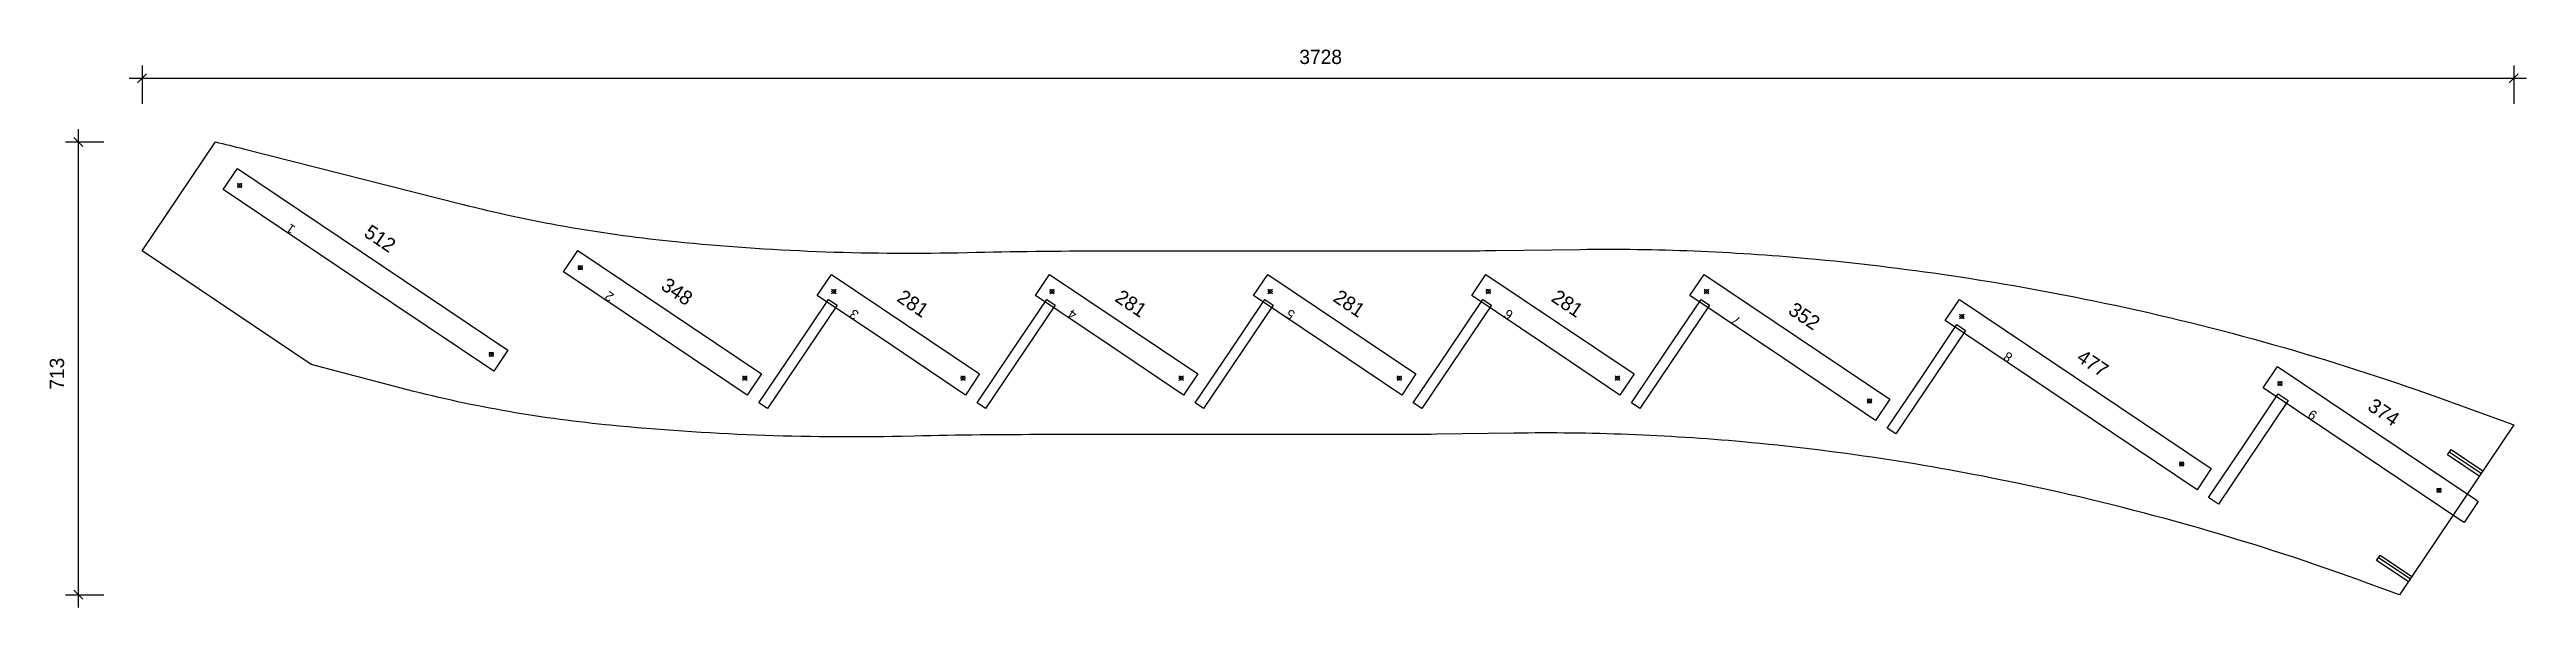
# Model space of a CAD drawing. Header units: millimetres. Extents: x -145 to 3748, y -20 to 858.
import ezdxf
from ezdxf.enums import TextEntityAlignment as Align

# ---------------------------------------------------------------- set-up
doc = ezdxf.new("R2010")
doc.units = ezdxf.units.MM
for name, color, linetype in [('CONTOUR', 7, 'CONTINUOUS'), ('CUT_RISER', 7, 'CONTINUOUS'), ('CUT_STEP', 7, 'CONTINUOUS'), ('CUT_STEPTEXT', 7, 'CONTINUOUS'), ('DIMLINES', 7, 'CONTINUOUS'), ('DIMLINESTEXT', 7, 'CONTINUOUS'), ('DRILLINGSOTHER', 7, 'CONTINUOUS'), ('DRILLINGSSIDE', 7, 'CONTINUOUS')]:
    doc.layers.add(name, color=color, linetype=linetype)

msp = doc.modelspace()

# ---------------------------------------------------------------- linework, layer by layer
at = {"layer": 'CONTOUR', "color": 0, "linetype": '0'}
msp.add_lwpolyline([(0, 541.026), (115.355, 712.661, -0.003), (159.388, 701.76), (502.718, 614.681, 0.036), (828.269, 556.794), (839.113, 555.692, 0.03), (1282.22, 538.291), (1311.531, 538.947, -0.005), (1524.455, 541.237), (2060.4, 541.237, 0.003), (2127.613, 541.689), (2260.557, 543.473, -0.026), (2617.881, 529.39, -0.028), (3067.75, 462.497), (3077.474, 460.495), (3087.146, 458.491, -0.035), (3609.29, 310.325), (3727.8, 267.419), (3548.068, 0), (3499.157, 17.9, 0.036), (2959.464, 172.98), (2947.418, 175.532, 0.029), (2516.047, 240.643, 0.026), (2155.978, 254.336), (2035.352, 252.546, -0.004), (1961.067, 251.995), (1421.016, 251.995, 0.006), (1213.882, 249.698), (1193.947, 249.253, -0.03), (735.693, 266.932), (728.06, 267.681, -0.04), (407.258, 325.149), (266.036, 362.224), (0, 541.026)], format="xyb", dxfattribs=at)
at = {"layer": 'CUT_RISER', "color": 1, "linetype": '1'}
for points in [[(969.65, 301.995), (1024.386, 383.435), (1079.121, 464.875), (1092.401, 455.95), (982.929, 293.07), (969.65, 301.995)], [(1312.504, 301.995), (1367.239, 383.435), (1421.975, 464.876), (1435.255, 455.951), (1325.783, 293.07), (1312.504, 301.995)], [(1655.358, 301.995), (1710.093, 383.436), (1764.829, 464.876), (1778.109, 455.951), (1668.637, 293.07), (1655.358, 301.995)], [(1998.211, 301.996), (2052.947, 383.436), (2107.683, 464.876), (2120.963, 455.951), (2011.491, 293.071), (1998.211, 301.996)], [(2341.065, 301.996), (2395.801, 383.436), (2450.537, 464.876), (2463.816, 455.951), (2354.345, 293.071), (2341.065, 301.996)], [(2743.093, 262.225), (2797.829, 343.666), (2852.565, 425.106), (2866.04, 416.049), (2756.568, 253.169), (2743.093, 262.225)], [(3248.261, 153.135), (3302.996, 234.575), (3357.732, 316.015), (3373.33, 305.532), (3263.859, 142.651), (3248.261, 153.135)]]:
    msp.add_lwpolyline(points, dxfattribs=at)
at = {"layer": 'CUT_STEP', "color": 1, "linetype": '1'}
for points in [[(552.796, 351.73), (340.162, 494.641), (127.528, 637.552), (149.841, 670.75), (575.109, 384.928), (552.796, 351.73)], [(951.39, 314.267), (807.06, 411.271), (662.73, 508.275), (685.043, 541.474), (973.703, 347.466), (951.39, 314.267)], [(1294.244, 314.267), (1177.819, 392.517), (1061.393, 470.766), (1083.706, 503.965), (1316.557, 347.466), (1294.244, 314.267)], [(1637.098, 314.267), (1520.673, 392.517), (1404.247, 470.766), (1426.56, 503.965), (1659.411, 347.466), (1637.098, 314.267)], [(1979.952, 314.268), (1863.527, 392.517), (1747.101, 470.767), (1769.413, 503.965), (2002.265, 347.466), (1979.952, 314.268)], [(2322.806, 314.268), (2206.38, 392.517), (2089.955, 470.767), (2112.267, 503.965), (2345.119, 347.466), (2322.806, 314.268)], [(2724.834, 274.497), (2578.821, 372.632), (2432.809, 470.767), (2455.121, 503.966), (2747.147, 307.696), (2724.834, 274.497)], [(3230.001, 165.407), (3032.174, 298.366), (2834.346, 431.326), (2856.659, 464.525), (3252.314, 198.605), (3230.001, 165.407)], [(3644.809, 117.047), (3489.508, 221.425), (3334.207, 325.802), (3356.52, 359.001), (3667.121, 150.246), (3672.101, 146.899), (3649.789, 113.7), (3644.809, 117.047)]]:
    msp.add_lwpolyline(points, dxfattribs=at)
at = {"layer": 'DIMLINES', "color": 0}
for p, q in [((7.071, 819.732), (-7.071, 805.59)), ((0, 832.661), (0, 772.661)), ((3734.871, 819.732), (3720.729, 805.59)), ((3727.8, 832.661), (3727.8, 772.661)), ((-20, 812.661), (3747.8, 812.661)), ((-120, 712.661), (-60, 712.661)), ((-107.071, 719.732), (-92.929, 705.59)), ((-100, -20), (-100, 732.661)), ((-120, 0), (-60, 0)), ((-107.071, 7.071), (-92.929, -7.071))]:
    msp.add_line(p, q, dxfattribs=at)
at = {"layer": 'DRILLINGSOTHER', "color": 3}
for p, q in [((157.159, 647.646), (150.088, 640.575)), ((150.089, 647.646), (157.158, 640.575)), ((692.362, 518.369), (685.291, 511.298)), ((685.292, 518.369), (692.361, 511.298)), ((1091.024, 480.86), (1083.953, 473.789)), ((1083.954, 480.86), (1091.023, 473.789)), ((1433.878, 480.861), (1426.807, 473.79)), ((1426.808, 480.861), (1433.877, 473.79)), ((1776.732, 480.861), (1769.661, 473.79)), ((1769.662, 480.861), (1776.731, 473.79)), ((2119.586, 480.861), (2112.515, 473.79)), ((2112.516, 480.861), (2119.585, 473.79)), ((2462.44, 480.861), (2455.369, 473.79)), ((2455.37, 480.861), (2462.439, 473.79)), ((2863.977, 441.42), (2856.906, 434.349)), ((2856.907, 441.42), (2863.976, 434.349)), ((552.549, 381.905), (545.478, 374.834)), ((545.479, 381.905), (552.548, 374.834)), ((951.143, 344.443), (944.072, 337.371)), ((944.073, 344.443), (951.142, 337.371)), ((1293.997, 344.443), (1286.926, 337.372)), ((1286.927, 344.443), (1293.996, 337.372)), ((1636.851, 344.443), (1629.78, 337.372)), ((1629.781, 344.443), (1636.85, 337.372)), ((1979.705, 344.443), (1972.634, 337.372)), ((1972.635, 344.443), (1979.704, 337.372)), ((2322.559, 344.443), (2315.488, 337.372)), ((2315.489, 344.443), (2322.558, 337.372)), ((3363.838, 335.896), (3356.767, 328.825)), ((3356.768, 335.896), (3363.837, 328.825)), ((2718.861, 308.521), (2711.79, 301.45)), ((2711.791, 308.521), (2718.86, 301.45)), ((3209.297, 209.331), (3202.226, 202.26)), ((3202.227, 209.331), (3209.296, 202.26)), ((3613.853, 167.862), (3606.782, 160.791)), ((3606.783, 167.862), (3613.852, 160.791))]:
    msp.add_line(p, q, dxfattribs=at)
for centre in [(153.624, 644.11), (688.826, 514.834), (1087.489, 477.325), (1430.343, 477.325), (1773.196, 477.325), (2116.05, 477.325), (2458.904, 477.326), (2860.442, 437.885), (549.013, 378.37), (947.607, 340.907), (1290.461, 340.907), (1633.315, 340.907), (1976.169, 340.908), (2319.023, 340.908), (3360.303, 332.361), (2715.326, 304.985), (3205.762, 205.796), (3610.317, 164.326)]:
    msp.add_circle(centre, 3, dxfattribs=at)
at = {"layer": 'DRILLINGSSIDE', "color": 3}
for p, q in [((3676.366, 190.892), (3626.569, 224.361)), ((3564.803, 24.899), (3515.005, 58.368))]:
    msp.add_line(p, q, dxfattribs=at)
at = {"layer": 'DRILLINGSSIDE', "color": 3, "linetype": '3'}
for points in [[(3673.577, 186.742), (3623.78, 220.211), (3629.358, 228.511), (3679.156, 195.041)], [(3562.014, 20.749), (3512.216, 54.218), (3517.794, 62.518), (3567.592, 29.049)]]:
    msp.add_lwpolyline(points, dxfattribs=at)

# ---------------------------------------------------------------- texts
at = {"layer": 'CUT_STEPTEXT'}
for s, p in [('1', (233.845, 566.096)), ('2', (734.895, 459.773)), ('3', (1119.606, 431.642)), ('4', (1462.46, 431.642)), ('5', (1805.314, 431.642)), ('6', (2148.168, 431.642)), ('7', (2505.815, 421.7)), ('8', (2933.26, 364.846)), ('9', (3411.858, 273.613))]:
    msp.add_text(s, height=15, rotation=146, dxfattribs=at).set_placement(p, align=Align.TOP_LEFT)
at = {"layer": 'DIMLINESTEXT'}
msp.add_text('3728', height=22.5, dxfattribs=at).set_placement((1819.097, 857.661), align=Align.TOP_LEFT)
for s, rotation, p in [('512', 326, (359.688, 583.932)), ('348', 326, (826.586, 500.562)), ('281', 326, (1197.344, 481.808)), ('281', 326, (1540.198, 481.808)), ('281', 326, (1883.052, 481.808)), ('281', 326, (2225.906, 481.808)), ('352', 326, (2598.347, 461.923)), ('713', 90, (-145, 322.728)), ('477', 326, (3051.699, 387.657)), ('374', 326, (3509.034, 310.716))]:
    msp.add_text(s, height=22.5, rotation=rotation, dxfattribs=at).set_placement(p, align=Align.TOP_LEFT)

doc.saveas('drawing.dxf')
